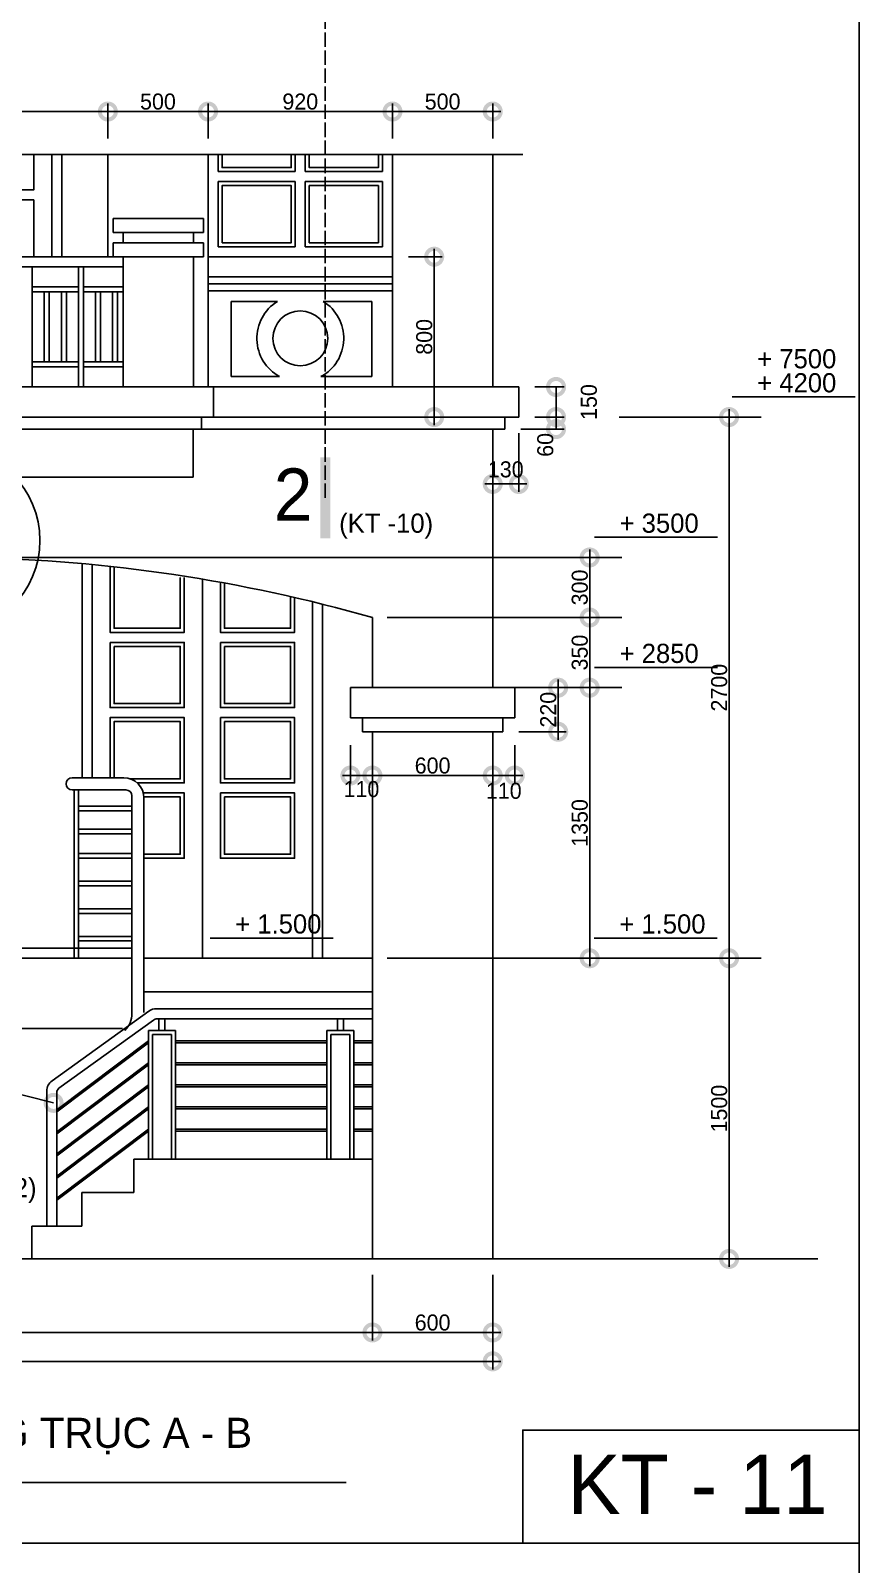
# Model space of a CAD drawing. Extents: x 24136 to 48743, y 31734 to 54932.
# Drawn here: x 36407 to 40541, y 43227 to 50879 of the extents above; entities that cross this region are included whole.
import ezdxf

# ---------------------------------------------------------------- set-up
doc = ezdxf.new("R2010")
doc.units = 0
doc.header["$LTSCALE"] = 600
doc.header["$MEASUREMENT"] = 0
doc.header["$PDMODE"] = 66
doc.linetypes.add('ACAD_ISO02W100', pattern=[15, 12, -3])
doc.layers.get('0').update_dxf_attribs({"linetype": 'CONTINUOUS'})
doc.layers.get('Defpoints').update_dxf_attribs({"linetype": 'CONTINUOUS'})
doc.layers.add('1', color=54, linetype='CONTINUOUS')
doc.styles.add('1', font='VHAVAN.ttf')
doc.styles.add('3', font='VHAVAN.ttf')
doc.styles.add('6', font='VHAVAN.ttf')
doc.dimstyles.new('1-50TB', dxfattribs={"dimscale": 0.8, "dimtxt": 100, "dimasz": 200, "dimexe": 50, "dimexo": 100, "dimgap": 10, "dimtad": 1, "dimdec": 0, "dimzin": 0, "dimdsep": 46, "dimtxsty": '1', "dimblk": 'DOTSMALL', "dimblk1": 'DOTSMALL', "dimblk2": 'DOTSMALL', "dimsah": 1, "dimcen": 1, "dimdle": 50, "dimclrd": 114, "dimclre": 114, "dimclrt": 113, "dimadec": 0, "dimazin": 0, "dimtfac": 0.004167, "dimtdec": 0, "dimtmove": 2, "dimatfit": 3, "dimldrblk": 'DOTSMALL', "dimfxl": 0, "dimtolj": 1, "dimtzin": 0, "dimarcsym": 0})

# ---------------------------------------------------------------- blocks, each defined once
blk = doc.blocks.new('_DotSmall')
at = {"layer": '1', "color": 0, "const_width": 0.5}
blk.add_lwpolyline([(-0.0625, 0, 1), (0.0625, 0, 1)], format="xyb", close=True, dxfattribs=at)
blk = doc.blocks.new('*D2')
at = {"color": 114, "linetype": 'ByBlock'}
for p, q in [((38902, 47601), (39078.5, 47601)), ((39038.5, 47341), (39038.5, 47641)), ((38842, 47381), (39078.5, 47381))]:
    blk.add_line(p, q, dxfattribs=at)
at = {"layer": 'Defpoints', "color": 0, "linetype": 'ByBlock'}
for p in [(38822, 47601), (39038.5, 47601), (38762, 47381)]:
    blk.add_point(p, dxfattribs=at)
at = {"color": 114, "linetype": 'ByBlock', "xscale": 160, "yscale": 160, "zscale": 160}
for p, rotation in [((39038.5, 47601), 90), ((39038.5, 47381), 270)]:
    blk.add_blockref('_DotSmall', p, dxfattribs=dict(at, rotation=rotation))
at = {"color": 113, "linetype": 'ByBlock', "insert": (38989.2, 47491), "char_height": 80, "attachment_point": 5, "rotation": 90, "style": '1'}
blk.add_mtext('\\A1;220', dxfattribs=at)
blk = doc.blocks.new('*D3')
at = {"color": 114, "linetype": 'ByBlock'}
for p, q in [((38712, 47313.4), (38712, 47122.6)), ((38822, 47313.4), (38822, 47122.6)), ((38672, 47162.6), (38862, 47162.6))]:
    blk.add_line(p, q, dxfattribs=at)
at = {"layer": 'Defpoints', "color": 0, "linetype": 'ByBlock'}
for p in [(38712, 47393.4), (38822, 47393.4), (38822, 47162.6)]:
    blk.add_point(p, dxfattribs=at)
at = {"color": 114, "linetype": 'ByBlock', "xscale": 160, "yscale": 160, "zscale": 160, "rotation": 180}
blk.add_blockref('_DotSmall', (38712, 47162.6), dxfattribs=at)
at = {"color": 114, "linetype": 'ByBlock', "xscale": 160, "yscale": 160, "zscale": 160}
blk.add_blockref('_DotSmall', (38822, 47162.6), dxfattribs=at)
at = {"color": 113, "linetype": 'ByBlock', "insert": (38767, 47085.9), "char_height": 80, "attachment_point": 5, "style": '1'}
blk.add_mtext('\\A1;110', dxfattribs=at)
blk = doc.blocks.new('*D4')
at = {"color": 114, "linetype": 'ByBlock'}
for p, q in [((38112, 47313.4), (38112, 47122.6)), ((38712, 47313.4), (38712, 47122.6)), ((38752, 47162.6), (38072, 47162.6))]:
    blk.add_line(p, q, dxfattribs=at)
at = {"layer": 'Defpoints', "color": 0, "linetype": 'ByBlock'}
for p in [(38112, 47393.4), (38712, 47393.4), (38112, 47162.6)]:
    blk.add_point(p, dxfattribs=at)
at = {"color": 114, "linetype": 'ByBlock', "xscale": 160, "yscale": 160, "zscale": 160, "rotation": 180}
blk.add_blockref('_DotSmall', (38112, 47162.6), dxfattribs=at)
at = {"color": 114, "linetype": 'ByBlock', "xscale": 160, "yscale": 160, "zscale": 160}
blk.add_blockref('_DotSmall', (38712, 47162.6), dxfattribs=at)
at = {"color": 113, "linetype": 'ByBlock', "insert": (38412, 47212), "char_height": 80, "attachment_point": 5, "style": '1'}
blk.add_mtext('\\A1;600', dxfattribs=at)
blk = doc.blocks.new('*D5')
at = {"color": 114, "linetype": 'ByBlock'}
for p, q in [((38002, 47313.4), (38002, 47122.6)), ((38112, 47313.4), (38112, 47122.6)), ((38152, 47162.6), (37962, 47162.6))]:
    blk.add_line(p, q, dxfattribs=at)
at = {"layer": 'Defpoints', "color": 0, "linetype": 'ByBlock'}
for p in [(38002, 47393.4), (38112, 47393.4), (38002, 47162.6)]:
    blk.add_point(p, dxfattribs=at)
at = {"color": 114, "linetype": 'ByBlock', "xscale": 160, "yscale": 160, "zscale": 160, "rotation": 180}
blk.add_blockref('_DotSmall', (38002, 47162.6), dxfattribs=at)
at = {"color": 114, "linetype": 'ByBlock', "xscale": 160, "yscale": 160, "zscale": 160}
blk.add_blockref('_DotSmall', (38112, 47162.6), dxfattribs=at)
at = {"color": 113, "linetype": 'ByBlock', "insert": (38057, 47094.6), "char_height": 80, "attachment_point": 5, "style": '1'}
blk.add_mtext('\\A1;110', dxfattribs=at)
blk = doc.blocks.new('*D6')
at = {"color": 114, "linetype": 'ByBlock'}
for p, q in [((39891, 44711), (39891, 46291)), ((38612.5, 46251), (39931, 46251)), ((39212.5, 44751), (39931, 44751))]:
    blk.add_line(p, q, dxfattribs=at)
at = {"layer": 'Defpoints', "color": 0, "linetype": 'ByBlock'}
for p in [(38532.5, 46251), (39891, 46251), (39132.5, 44751)]:
    blk.add_point(p, dxfattribs=at)
at = {"color": 114, "linetype": 'ByBlock', "xscale": 160, "yscale": 160, "zscale": 160}
for p, rotation in [((39891, 46251), 90), ((39891, 44751), 270)]:
    blk.add_blockref('_DotSmall', p, dxfattribs=dict(at, rotation=rotation))
at = {"color": 113, "linetype": 'ByBlock', "insert": (39841.7, 45501), "char_height": 80, "attachment_point": 5, "rotation": 90, "style": '1'}
blk.add_mtext('\\A1;1500', dxfattribs=at)
blk = doc.blocks.new('*D7')
at = {"color": 114, "linetype": 'ByBlock'}
for p, q in [((39891, 46211), (39891, 48991)), ((39342.5, 48951), (40051, 48951)), ((38672.5, 46251), (40051, 46251))]:
    blk.add_line(p, q, dxfattribs=at)
at = {"layer": 'Defpoints', "color": 0, "linetype": 'ByBlock'}
for p in [(39262.5, 48951), (39891, 48951), (38592.5, 46251)]:
    blk.add_point(p, dxfattribs=at)
at = {"color": 114, "linetype": 'ByBlock', "xscale": 160, "yscale": 160, "zscale": 160}
for p, rotation in [((39891, 48951), 90), ((39891, 46251), 270)]:
    blk.add_blockref('_DotSmall', p, dxfattribs=dict(at, rotation=rotation))
at = {"color": 113, "linetype": 'ByBlock', "insert": (39841.7, 47601), "char_height": 80, "attachment_point": 5, "rotation": 90, "style": '1'}
blk.add_mtext('\\A1;2700', dxfattribs=at)
blk = doc.blocks.new('*D9')
at = {"color": 114, "linetype": 'ByBlock'}
for p, q in [((33812, 44671), (33812, 44344)), ((38112, 44671), (38112, 44344)), ((33772, 44384), (38152, 44384))]:
    blk.add_line(p, q, dxfattribs=at)
at = {"layer": 'Defpoints', "color": 0, "linetype": 'ByBlock'}
for p in [(33812, 44751), (38112, 44751), (38112, 44384)]:
    blk.add_point(p, dxfattribs=at)
at = {"color": 114, "linetype": 'ByBlock', "xscale": 160, "yscale": 160, "zscale": 160, "rotation": 180}
blk.add_blockref('_DotSmall', (33812, 44384), dxfattribs=at)
at = {"color": 114, "linetype": 'ByBlock', "xscale": 160, "yscale": 160, "zscale": 160}
blk.add_blockref('_DotSmall', (38112, 44384), dxfattribs=at)
at = {"color": 113, "linetype": 'ByBlock', "insert": (35962, 44433.3), "char_height": 80, "attachment_point": 5, "style": '1'}
blk.add_mtext('\\A1;4300', dxfattribs=at)
blk = doc.blocks.new('*D10')
at = {"color": 114, "linetype": 'ByBlock'}
for p, q in [((38112, 44671), (38112, 44344)), ((38712, 44671), (38712, 44344)), ((38072, 44384), (38752, 44384))]:
    blk.add_line(p, q, dxfattribs=at)
at = {"layer": 'Defpoints', "color": 0, "linetype": 'ByBlock'}
for p in [(38112, 44751), (38712, 44751), (38712, 44384)]:
    blk.add_point(p, dxfattribs=at)
at = {"color": 114, "linetype": 'ByBlock', "xscale": 160, "yscale": 160, "zscale": 160, "rotation": 180}
blk.add_blockref('_DotSmall', (38112, 44384), dxfattribs=at)
at = {"color": 114, "linetype": 'ByBlock', "xscale": 160, "yscale": 160, "zscale": 160}
blk.add_blockref('_DotSmall', (38712, 44384), dxfattribs=at)
at = {"color": 113, "linetype": 'ByBlock', "insert": (38412, 44433.3), "char_height": 80, "attachment_point": 5, "style": '1'}
blk.add_mtext('\\A1;600', dxfattribs=at)
blk = doc.blocks.new('*D11')
at = {"color": 114, "linetype": 'ByBlock'}
for p, q in [((33212, 44671), (33212, 44200.1)), ((38712, 44671), (38712, 44200.1)), ((33172, 44240.1), (38752, 44240.1))]:
    blk.add_line(p, q, dxfattribs=at)
at = {"layer": 'Defpoints', "color": 0, "linetype": 'ByBlock'}
for p in [(33212, 44751), (38712, 44751), (38712, 44240.1)]:
    blk.add_point(p, dxfattribs=at)
at = {"color": 114, "linetype": 'ByBlock', "xscale": 160, "yscale": 160, "zscale": 160, "rotation": 180}
blk.add_blockref('_DotSmall', (33212, 44240.1), dxfattribs=at)
at = {"color": 114, "linetype": 'ByBlock', "xscale": 160, "yscale": 160, "zscale": 160}
blk.add_blockref('_DotSmall', (38712, 44240.1), dxfattribs=at)
at = {"color": 113, "linetype": 'ByBlock', "insert": (35962, 44289.5), "char_height": 80, "attachment_point": 5, "style": '1'}
blk.add_mtext('\\A1;5500', dxfattribs=at)
blk = doc.blocks.new('*D20')
at = {"color": 114, "linetype": 'ByBlock'}
for p, q in [((38785.2, 47601), (39355.7, 47601)), ((39195.7, 46211), (39195.7, 47641)), ((38185.2, 46251), (39355.7, 46251))]:
    blk.add_line(p, q, dxfattribs=at)
at = {"layer": 'Defpoints', "color": 0, "linetype": 'ByBlock'}
for p in [(38705.2, 47601), (39195.7, 47601), (38105.2, 46251)]:
    blk.add_point(p, dxfattribs=at)
at = {"color": 114, "linetype": 'ByBlock', "xscale": 160, "yscale": 160, "zscale": 160}
for p, rotation in [((39195.7, 47601), 90), ((39195.7, 46251), 270)]:
    blk.add_blockref('_DotSmall', p, dxfattribs=dict(at, rotation=rotation))
at = {"color": 113, "linetype": 'ByBlock', "insert": (39146.4, 46926), "char_height": 80, "attachment_point": 5, "rotation": 90, "style": '1'}
blk.add_mtext('\\A1;1350', dxfattribs=at)
blk = doc.blocks.new('*D21')
at = {"color": 114, "linetype": 'ByBlock'}
for p, q in [((39195.7, 47561), (39195.7, 47991)), ((38185.2, 47951), (39235.7, 47951)), ((38485.2, 47601), (39235.7, 47601))]:
    blk.add_line(p, q, dxfattribs=at)
at = {"layer": 'Defpoints', "color": 0, "linetype": 'ByBlock'}
for p in [(38105.2, 47951), (39195.7, 47951), (38405.2, 47601)]:
    blk.add_point(p, dxfattribs=at)
at = {"color": 114, "linetype": 'ByBlock', "xscale": 160, "yscale": 160, "zscale": 160}
for p, rotation in [((39195.7, 47951), 90), ((39195.7, 47601), 270)]:
    blk.add_blockref('_DotSmall', p, dxfattribs=dict(at, rotation=rotation))
at = {"color": 113, "linetype": 'ByBlock', "insert": (39146.4, 47776), "char_height": 80, "attachment_point": 5, "rotation": 90, "style": '1'}
blk.add_mtext('\\A1;350', dxfattribs=at)
blk = doc.blocks.new('*D22')
at = {"color": 114, "linetype": 'ByBlock'}
for p, q in [((39195.7, 47911), (39195.7, 48290.6)), ((36185.2, 48250.6), (39355.7, 48250.6)), ((38185.2, 47951), (39355.7, 47951))]:
    blk.add_line(p, q, dxfattribs=at)
at = {"layer": 'Defpoints', "color": 0, "linetype": 'ByBlock'}
for p in [(36105.2, 48250.6), (39195.7, 48250.6), (38105.2, 47951)]:
    blk.add_point(p, dxfattribs=at)
at = {"color": 114, "linetype": 'ByBlock', "xscale": 160, "yscale": 160, "zscale": 160}
for p, rotation in [((39195.7, 48250.6), 90), ((39195.7, 47951), 270)]:
    blk.add_blockref('_DotSmall', p, dxfattribs=dict(at, rotation=rotation))
at = {"color": 113, "linetype": 'ByBlock', "insert": (39146.4, 48100.8), "char_height": 80, "attachment_point": 5, "rotation": 90, "style": '1'}
blk.add_mtext('\\A1;300', dxfattribs=at)
blk = doc.blocks.new('cotsan')
at = {"layer": '1'}
blk.add_line((-63.5, 84.1), (447.4, 84.1), dxfattribs=at)
blk.add_lwpolyline([(0, 236, 0, 0, 0), (0, 54.7, 72.4, 0, 0), (0, 0, 0, 0, 0)], format="xyseb", dxfattribs=at)
blk = doc.blocks.new('*D35')
at = {"color": 114, "linetype": 'ByBlock'}
for p, q in [((35132, 50340.4), (35132, 50515.3)), ((36792, 50340.4), (36792, 50515.3)), ((35092, 50475.3), (36832, 50475.3))]:
    blk.add_line(p, q, dxfattribs=at)
at = {"layer": 'Defpoints', "color": 0, "linetype": 'ByBlock'}
for p in [(36792, 50475.3), (35132, 50260.4), (36792, 50260.4)]:
    blk.add_point(p, dxfattribs=at)
at = {"color": 114, "linetype": 'ByBlock', "xscale": 160, "yscale": 160, "zscale": 160, "rotation": 180}
blk.add_blockref('_DotSmall', (35132, 50475.3), dxfattribs=at)
at = {"color": 114, "linetype": 'ByBlock', "xscale": 160, "yscale": 160, "zscale": 160}
blk.add_blockref('_DotSmall', (36792, 50475.3), dxfattribs=at)
at = {"color": 113, "linetype": 'ByBlock', "insert": (35962, 50524.6), "char_height": 80, "attachment_point": 5, "style": '1'}
blk.add_mtext('\\A1;1660', dxfattribs=at)
blk = doc.blocks.new('*D36')
at = {"color": 114, "linetype": 'ByBlock'}
for p, q in [((36792, 50340.4), (36792, 50515.3)), ((37292, 50340.4), (37292, 50515.3)), ((36752, 50475.3), (37332, 50475.3))]:
    blk.add_line(p, q, dxfattribs=at)
at = {"layer": 'Defpoints', "color": 0, "linetype": 'ByBlock'}
for p in [(37292, 50475.3), (36792, 50260.4), (37292, 50260.4)]:
    blk.add_point(p, dxfattribs=at)
at = {"color": 114, "linetype": 'ByBlock', "xscale": 160, "yscale": 160, "zscale": 160, "rotation": 180}
blk.add_blockref('_DotSmall', (36792, 50475.3), dxfattribs=at)
at = {"color": 114, "linetype": 'ByBlock', "xscale": 160, "yscale": 160, "zscale": 160}
blk.add_blockref('_DotSmall', (37292, 50475.3), dxfattribs=at)
at = {"color": 113, "linetype": 'ByBlock', "insert": (37042, 50524.6), "char_height": 80, "attachment_point": 5, "style": '1'}
blk.add_mtext('\\A1;500', dxfattribs=at)
blk = doc.blocks.new('*D37')
at = {"color": 114, "linetype": 'ByBlock'}
for p, q in [((37292, 50340.4), (37292, 50515.3)), ((38212, 50340.4), (38212, 50515.3)), ((37252, 50475.3), (38252, 50475.3))]:
    blk.add_line(p, q, dxfattribs=at)
at = {"layer": 'Defpoints', "color": 0, "linetype": 'ByBlock'}
for p in [(38212, 50475.3), (37292, 50260.4), (38212, 50260.4)]:
    blk.add_point(p, dxfattribs=at)
at = {"color": 114, "linetype": 'ByBlock', "xscale": 160, "yscale": 160, "zscale": 160, "rotation": 180}
blk.add_blockref('_DotSmall', (37292, 50475.3), dxfattribs=at)
at = {"color": 114, "linetype": 'ByBlock', "xscale": 160, "yscale": 160, "zscale": 160}
blk.add_blockref('_DotSmall', (38212, 50475.3), dxfattribs=at)
at = {"color": 113, "linetype": 'ByBlock', "insert": (37752, 50524.6), "char_height": 80, "attachment_point": 5, "style": '1'}
blk.add_mtext('\\A1;920', dxfattribs=at)
blk = doc.blocks.new('*D38')
at = {"color": 114, "linetype": 'ByBlock'}
for p, q in [((38212, 50340.4), (38212, 50515.3)), ((38712, 50340.4), (38712, 50515.3)), ((38172, 50475.3), (38752, 50475.3))]:
    blk.add_line(p, q, dxfattribs=at)
at = {"layer": 'Defpoints', "color": 0, "linetype": 'ByBlock'}
for p in [(38712, 50475.3), (38212, 50260.4), (38712, 50260.4)]:
    blk.add_point(p, dxfattribs=at)
at = {"color": 114, "linetype": 'ByBlock', "xscale": 160, "yscale": 160, "zscale": 160, "rotation": 180}
blk.add_blockref('_DotSmall', (38212, 50475.3), dxfattribs=at)
at = {"color": 114, "linetype": 'ByBlock', "xscale": 160, "yscale": 160, "zscale": 160}
blk.add_blockref('_DotSmall', (38712, 50475.3), dxfattribs=at)
at = {"color": 113, "linetype": 'ByBlock', "insert": (38462, 50524.6), "char_height": 80, "attachment_point": 5, "style": '1'}
blk.add_mtext('\\A1;500', dxfattribs=at)
blk = doc.blocks.new('*D39')
at = {"color": 114, "linetype": 'ByBlock'}
for p, q in [((38922, 49101), (39067.9, 49101)), ((39027.9, 48911), (39027.9, 49101)), ((38922, 48951), (39067.9, 48951))]:
    blk.add_line(p, q, dxfattribs=at)
at = {"layer": 'Defpoints', "color": 0, "linetype": 'ByBlock'}
for p in [(38842, 49101), (39027.9, 49101), (38842, 48951)]:
    blk.add_point(p, dxfattribs=at)
at = {"color": 114, "linetype": 'ByBlock', "xscale": 160, "yscale": 160, "zscale": 160}
for p, rotation in [((39027.9, 49101), 90), ((39027.9, 48951), 270)]:
    blk.add_blockref('_DotSmall', p, dxfattribs=dict(at, rotation=rotation))
at = {"color": 113, "linetype": 'ByBlock', "insert": (39191.9, 49026), "char_height": 80, "attachment_point": 5, "rotation": 90, "style": '1'}
blk.add_mtext('\\A1;150', dxfattribs=at)
blk = doc.blocks.new('*D40')
at = {"color": 114, "linetype": 'ByBlock'}
for p, q in [((39027.9, 48991), (39027.9, 48891)), ((38922, 48951), (39067.9, 48951)), ((38852, 48891), (39067.9, 48891))]:
    blk.add_line(p, q, dxfattribs=at)
at = {"layer": 'Defpoints', "color": 0, "linetype": 'ByBlock'}
for p in [(38842, 48951), (38772, 48891), (39027.9, 48891)]:
    blk.add_point(p, dxfattribs=at)
at = {"color": 114, "linetype": 'ByBlock', "xscale": 160, "yscale": 160, "zscale": 160}
for p, rotation in [((39027.9, 48951), 90), ((39027.9, 48891), 270)]:
    blk.add_blockref('_DotSmall', p, dxfattribs=dict(at, rotation=rotation))
at = {"color": 113, "linetype": 'ByBlock', "insert": (38974.6, 48812.1), "char_height": 80, "attachment_point": 5, "rotation": 90, "style": '1'}
blk.add_mtext('\\A1;60', dxfattribs=at)
blk = doc.blocks.new('*D41')
at = {"color": 114, "linetype": 'ByBlock'}
for p, q in [((38292, 49751), (38460, 49751)), ((38420, 48911), (38420, 49791)), ((38292, 48951), (38460, 48951))]:
    blk.add_line(p, q, dxfattribs=at)
at = {"layer": 'Defpoints', "color": 0, "linetype": 'ByBlock'}
for p in [(38212, 49751), (38420, 49751), (38212, 48951)]:
    blk.add_point(p, dxfattribs=at)
at = {"color": 114, "linetype": 'ByBlock', "xscale": 160, "yscale": 160, "zscale": 160}
for p, rotation in [((38420, 49751), 90), ((38420, 48951), 270)]:
    blk.add_blockref('_DotSmall', p, dxfattribs=dict(at, rotation=rotation))
at = {"color": 113, "linetype": 'ByBlock', "insert": (38370.6, 49351), "char_height": 80, "attachment_point": 5, "rotation": 90, "style": '1'}
blk.add_mtext('\\A1;800', dxfattribs=at)
blk = doc.blocks.new('*D134')
at = {"color": 114, "linetype": 'ByBlock'}
for p, q in [((38842, 48871), (38842, 48577.2)), ((38712, 48811), (38712, 48577.2)), ((38882, 48617.2), (38672, 48617.2))]:
    blk.add_line(p, q, dxfattribs=at)
at = {"layer": 'Defpoints', "color": 0, "linetype": 'ByBlock'}
for p in [(38842, 48951), (38712, 48891), (38712, 48617.2)]:
    blk.add_point(p, dxfattribs=at)
at = {"color": 114, "linetype": 'ByBlock', "xscale": 160, "yscale": 160, "zscale": 160, "rotation": 180}
blk.add_blockref('_DotSmall', (38712, 48617.2), dxfattribs=at)
at = {"color": 114, "linetype": 'ByBlock', "xscale": 160, "yscale": 160, "zscale": 160}
blk.add_blockref('_DotSmall', (38842, 48617.2), dxfattribs=at)
at = {"color": 113, "linetype": 'ByBlock', "insert": (38777, 48689.6), "char_height": 80, "attachment_point": 5, "style": '1'}
blk.add_mtext('\\A1;130', dxfattribs=at)

msp = doc.modelspace()

# ---------------------------------------------------------------- linework, layer by layer
at = {"color": 8, "linetype": 'ACAD_ISO02W100', "ltscale": 0.01}
msp.add_line((37876.4, 48548.1), (37876.4, 52104.8), dxfattribs=at)
at = {"color": 2}
msp.add_line((34424, 43635.1), (37980.6, 43635.1), dxfattribs=at)
for points in [[(32338.5, 54932.5), (32338.5, 43333.4), (40540.7, 43333.4), (40540.7, 54932.5)], [(40540.7, 43333.4), (38861.6, 43333.4), (38861.6, 43897.3), (40540.7, 43897.3)], [(32338.5, 43333.4), (32338.5, 31734.3), (40540.7, 31734.3), (40540.7, 43333.4)]]:
    msp.add_lwpolyline(points, close=True)
at = {"const_width": 50}
msp.add_lwpolyline([(37876.4, 48346.5), (37876.4, 48749.8)], dxfattribs=at)
at = {"color": 40}
msp.add_arc((35962, 40396.9), 7854.2, 74.11306, 88.90569, dxfattribs=at)
at = {"layer": '1'}
for p, q in [((38862.9, 50260.4), (33051.2, 50260.4)), ((35055.1, 49701), (36869, 49701)), ((37292, 49651), (38212, 49651)), ((37292, 49616), (38212, 49616)), ((37292, 49581), (38212, 49581)), ((37406.4, 49153), (37406.4, 49527.9)), ((37406.4, 49527.9), (37637.7, 49527.9)), ((37866.3, 49527.9), (38109.6, 49527.9)), ((38109.6, 49527.9), (38109.6, 49153)), ((37648.9, 49153), (37406.4, 49153)), ((38109.6, 49153), (37855.2, 49153)), ((33082, 48951), (38842, 48951)), ((33152, 48891), (38772, 48891)), ((38822, 47601), (38002, 47601)), ((38822, 47451), (38002, 47451)), ((38762, 47381), (38062, 47381)), ((38872.4, 46251), (39698.1, 46251)), ((38112, 45999.2), (37034.6, 45999.2)), ((38112, 45949.2), (37038.5, 45949.2)), ((37046.6, 45891.1), (37046.6, 45949.2)), ((37076.6, 45891.1), (37076.6, 45949.2)), ((37936.8, 45891.1), (37936.8, 45949.2)), ((37966.8, 45891.1), (37966.8, 45949.2))]:
    msp.add_line(p, q, dxfattribs=at)
at = {"layer": '1', "color": 9}
for p, q in [((36512, 49751), (36512, 50260.4)), ((36562, 49751), (36562, 50260.4)), ((36792, 50260.4), (36792, 49751)), ((37292, 50260.4), (37292, 49101)), ((37342, 50260.4), (37342, 50176)), ((37727, 50260.4), (37727, 50176)), ((37777, 50260.4), (37777, 50176)), ((38162, 50260.4), (38162, 50176)), ((38212, 50260.4), (38212, 49101)), ((37342, 50176), (37727, 50176)), ((37342, 50126), (37727, 50126)), ((37342, 50126), (37342, 49801)), ((37727, 50126), (37727, 49801)), ((37777, 50176), (38162, 50176)), ((37777, 50126), (38162, 50126)), ((37777, 50126), (37777, 49801)), ((38162, 50126), (38162, 49801)), ((36819, 49871), (36819, 49941)), ((36819, 49941), (37269, 49941)), ((37269, 49871), (37269, 49941)), ((36819, 49871), (37269, 49871)), ((36819, 49751), (36819, 49821)), ((36819, 49821), (37269, 49821)), ((36869, 49821), (36869, 49871)), ((37219, 49821), (37219, 49871)), ((37269, 49751), (37269, 49821)), ((35055.1, 49751), (36819, 49751)), ((36819, 49751), (37269, 49751)), ((36869, 49101), (36869, 49751)), ((37219, 49101), (37219, 49751)), ((37292, 49751), (38212, 49751)), ((37727, 49801), (37342, 49801)), ((38162, 49801), (37777, 49801)), ((33082, 49101), (38842, 49101)), ((37318.4, 49101), (37318.4, 48951)), ((37258.4, 48951), (37258.4, 48891)), ((37218.4, 48891), (37218.4, 48651)), ((34705.6, 48651), (37218.4, 48651)), ((37263.5, 46251), (37263.5, 48142.5))]:
    msp.add_line(p, q, dxfattribs=at)
at = {"layer": '1', "color": 40}
for p, q in [((38712, 50260.4), (38712, 49101)), ((38842, 49101), (38842, 48951)), ((38772, 48951), (38772, 48891)), ((38712, 48891), (38712, 47601)), ((38112, 47951), (38112, 47601)), ((38002, 47601), (38002, 47451)), ((38822, 47601), (38822, 47451)), ((38062, 47451), (38062, 47381)), ((38762, 47451), (38762, 47381)), ((38112, 47381), (38112, 44751)), ((38712, 47381), (38712, 44751)), ((32424.2, 44751), (40334.5, 44751))]:
    msp.add_line(p, q, dxfattribs=at)
at = {"layer": '1', "color": 74}
for p, q in [((36415.1, 49101), (36415.1, 49701)), ((36645.1, 49101), (36645.1, 49701)), ((36670.1, 49101), (36670.1, 49701)), ((36415.1, 49601), (36645.1, 49601)), ((36670.1, 49601), (36869, 49601)), ((36415.1, 49576), (36645.1, 49576)), ((36475.1, 49226), (36475.1, 49576)), ((36500.1, 49226), (36500.1, 49576)), ((36560.1, 49226), (36560.1, 49576)), ((36585.1, 49226), (36585.1, 49576)), ((36670.1, 49576), (36869, 49576)), ((36730.1, 49226), (36730.1, 49576)), ((36755.1, 49226), (36755.1, 49576)), ((36815.1, 49226), (36815.1, 49576)), ((36840.1, 49226), (36840.1, 49576)), ((36415.1, 49226), (36645.1, 49226)), ((36415.1, 49201), (36645.1, 49201)), ((36670.1, 49226), (36869, 49226)), ((36670.1, 49201), (36869, 49201)), ((36623.4, 46251), (36623.4, 47091)), ((36646.4, 46251), (36646.4, 47091)), ((36646.4, 47009.2), (36912, 47009.2)), ((36646.4, 46986.2), (36912, 46986.2)), ((36646.4, 46895), (36912, 46895)), ((36646.4, 46872), (36912, 46872)), ((36646.4, 46773.6), (36912, 46773.6)), ((36646.4, 46750.6), (36912, 46750.6)), ((36646.4, 46635.8), (36912, 46635.8)), ((36646.4, 46612.8), (36912, 46612.8)), ((36646.4, 46498), (36912, 46498)), ((36646.4, 46475), (36912, 46475)), ((36912, 46301), (33812, 46301)), ((36646.4, 46360.3), (36912, 46360.3)), ((36646.4, 46337.3), (36912, 46337.3)), ((36994.1, 45839), (36537, 45494.6)), ((37884.3, 45839), (37129.1, 45839)), ((38112, 45839), (38019.3, 45839)), ((36994.1, 45829), (36537, 45484.6)), ((37884.3, 45829), (37129.1, 45829)), ((38112, 45829), (38019.3, 45829)), ((36994.1, 45729), (36537, 45384.6)), ((36994.1, 45719), (36537, 45374.6)), ((37884.3, 45729), (37129.1, 45729)), ((37884.3, 45719), (37129.1, 45719)), ((38112, 45729), (38019.3, 45729)), ((38112, 45719), (38019.3, 45719)), ((36994.1, 45619), (36537, 45274.6)), ((36994.1, 45609), (36537, 45264.6)), ((37884.3, 45619), (37129.1, 45619)), ((37884.3, 45609), (37129.1, 45609)), ((38112, 45619), (38019.3, 45619)), ((38112, 45609), (38019.3, 45609)), ((36994.1, 45509), (36537, 45164.6)), ((36994.1, 45499), (36537, 45154.6)), ((37884.3, 45509), (37129.1, 45509)), ((37884.3, 45499), (37129.1, 45499)), ((38112, 45509), (38019.3, 45509)), ((38112, 45499), (38019.3, 45499)), ((36994.1, 45399), (36537, 45054.6)), ((36994.1, 45389), (36537, 45044.6)), ((37884.3, 45399), (37129.1, 45399)), ((37884.3, 45389), (37129.1, 45389)), ((38112, 45399), (38019.3, 45399)), ((38112, 45389), (38019.3, 45389))]:
    msp.add_line(p, q, dxfattribs=at)
at = {"layer": '1', "color": 8}
for p, q in [((36663.5, 47151), (36663.5, 48219.7)), ((36713.5, 47151), (36713.5, 48215)), ((37813.5, 46251), (37813.5, 48029.7)), ((37863.5, 46251), (37863.5, 48017.4)), ((36872, 47151), (36613.9, 47151)), ((36882, 47091), (36613.9, 47091)), ((36912, 47061), (36912, 45975)), ((36972, 47051), (36972, 45980.4)), ((36912, 46251), (33812, 46251)), ((36972, 46251), (38112, 46251)), ((36972, 46084), (38112, 46084)), ((36513.9, 45638.9), (36995.9, 45987.6)), ((36548.3, 45602.4), (37019.8, 45942.6)), ((36865.2, 45901), (33812, 45901)), ((36994.1, 45249), (36994.1, 45891.1)), ((37129.1, 45891.1), (36994.1, 45891.1)), ((37014.1, 45249), (37014.1, 45871.1)), ((37109.1, 45871.1), (37014.1, 45871.1)), ((37109.1, 45249), (37109.1, 45871.1)), ((37129.1, 45249), (37129.1, 45891.1)), ((37884.3, 45249), (37884.3, 45891.1)), ((38019.3, 45891.1), (37884.3, 45891.1)), ((37904.3, 45249), (37904.3, 45871.1)), ((37999.3, 45871.1), (37904.3, 45871.1)), ((37999.3, 45249), (37999.3, 45871.1)), ((38019.3, 45249), (38019.3, 45891.1)), ((36487, 44915), (36487, 45588.9)), ((36537, 44915), (36537, 45579)), ((36922.3, 45249), (38112, 45249)), ((36922.3, 45249), (36922.3, 45082)), ((36662, 45082), (36662, 44915)), ((36662, 45082), (36922.3, 45082)), ((36412, 44915), (36662, 44915)), ((36412, 44915), (36412, 44751))]:
    msp.add_line(p, q, dxfattribs=at)
at = {"layer": '1', "color": 9}
for points in [[(36422, 50260.4), (36422, 50084.4), (36052, 50084.4), (36052, 50260.4)], [(36052, 49751), (36052, 50034.4), (36422, 50034.4), (36422, 49751)]]:
    msp.add_lwpolyline(points, dxfattribs=at)
at = {"layer": '1', "color": 76}
for points in [[(37362, 50260.4), (37362, 50196), (37707, 50196), (37707, 50260.4)], [(37797, 50260.4), (37797, 50196), (38142, 50196), (38142, 50260.4)], [(37153.5, 48151), (37153.5, 47897), (36823.5, 47897), (36823.5, 48203.7)], [(37703.5, 48055.5), (37703.5, 47897), (37373.5, 47897), (37373.5, 48123.2)], [(36903.8, 47145.9), (37153.5, 47145.9), (37153.5, 47431.4), (36823.5, 47431.4), (36823.5, 47151)], [(36912, 47145.9), (36903.8, 47145.9)], [(36971.9, 47055.9), (37153.5, 47055.9), (37153.5, 46770.3), (36972, 46770.3)]]:
    msp.add_lwpolyline(points, dxfattribs=at)
for points in [[(37362, 49821), (37707, 49821), (37707, 50106), (37362, 50106)], [(37797, 49821), (38142, 49821), (38142, 50106), (37797, 50106)], [(36823.5, 47807), (37153.5, 47807), (37153.5, 47521.4), (36823.5, 47521.4)], [(37373.5, 47807), (37703.5, 47807), (37703.5, 47521.4), (37373.5, 47521.4)], [(37373.5, 47431.4), (37703.5, 47431.4), (37703.5, 47145.9), (37373.5, 47145.9)], [(37373.5, 47055.9), (37703.5, 47055.9), (37703.5, 46770.3), (37373.5, 46770.3)]]:
    msp.add_lwpolyline(points, close=True, dxfattribs=at)
at = {"layer": '1', "color": 8}
for points in [[(37173.5, 48151), (37173.5, 47877), (36803.5, 47877), (36803.5, 48205.8)], [(37723.5, 48051), (37723.5, 47877), (37353.5, 47877), (37353.5, 48126.8)], [(36938.4, 47125.9), (37173.5, 47125.9), (37173.5, 47451.4), (36803.5, 47451.4), (36803.5, 47151)], [(36968.9, 47075.9), (37173.5, 47075.9), (37173.5, 46750.3), (36972, 46750.3)]]:
    msp.add_lwpolyline(points, dxfattribs=at)
for points in [[(36803.5, 47827), (37173.5, 47827), (37173.5, 47501.4), (36803.5, 47501.4)], [(37353.5, 47827), (37723.5, 47827), (37723.5, 47501.4), (37353.5, 47501.4)], [(37353.5, 47451.4), (37723.5, 47451.4), (37723.5, 47125.9), (37353.5, 47125.9)], [(37353.5, 47075.9), (37723.5, 47075.9), (37723.5, 46750.3), (37353.5, 46750.3)]]:
    msp.add_lwpolyline(points, close=True, dxfattribs=at)
at = {"layer": '1'}
msp.add_circle((37752, 49343.7), 136.8, dxfattribs=at)
at = {"layer": '1', "color": 6}
msp.add_circle((35990.6, 48335.8), 462.5, dxfattribs=at)
at = {"layer": '1'}
for centre, radius, start, end in [((37752, 49343.7), 216.8, 121.81022, 241.58405), ((37752, 49343.7), 216.8, 298.41595, 58.18978), ((37034.6, 45929.2), 70, 90, 123.50456), ((37038.5, 45919.2), 30, 90, 128.70871)]:
    msp.add_arc(centre, radius, start, end, dxfattribs=at)
at = {"layer": '1', "color": 8}
for centre, radius, start, end in [((36613.9, 47121), 30, 90, 270), ((36872, 47051), 100, 0, 90), ((36882, 47061), 30, 0, 90), ((36798.7, 45974.1), 113.3, 313.12661, 0.45784), ((36547, 45588.9), 60, 123.50456, 180), ((36567, 45579), 30, 128.70871, 180)]:
    msp.add_arc(centre, radius, start, end, dxfattribs=at)

# ---------------------------------------------------------------- block references
at = {"layer": '1', "xscale": 1.2, "yscale": 1.2, "zscale": 1.2}
for p in [(39982.5, 48951), (39296.2, 48250.6), (39296.2, 47601), (37378.6, 46251), (39294.6, 46251)]:
    msp.add_blockref('cotsan', p, dxfattribs=at)

# ---------------------------------------------------------------- texts
at = {"style": '6'}
msp.add_text('2', height=260, dxfattribs=at).set_placement((37619.3, 48434.7))
at = {"layer": '1', "color": 30, "style": '3'}
for s, height, p in [('+ 7500', 95.63, (40031.3, 49194.2)), ('+ 4200', 95.63, (40031.3, 49074.3)), ('(kt -10)', 95.63, (37945.9, 48373.8)), ('+ 3500', 95.63, (39344.9, 48373.8)), ('+ 2850', 95.63, (39344.9, 47724.3)), ('+ 1.500', 95.63, (37427.4, 46374.3)), ('+ 1.500', 95.63, (39343.4, 46374.3)), ('(kt -12)', 95.63, (35967.6, 45058.8)), ('kt - 11', 295.53, (39085.8, 43478.9))]:
    msp.add_text(s, height=height, dxfattribs=at).set_placement(p)
at = {"layer": '1', "color": 2, "insert": (34409.6, 43958.5), "char_height": 150, "width": 4524, "attachment_point": 1, "style": '3'}
msp.add_mtext('{\\f.VnBlackH|b0|i0|c0|p34;chi tiÕt mÆt ®øng trôc a - b}', dxfattribs=at)

# ---------------------------------------------------------------- dimensions: what is measured, and where the dimension line sits
dim = msp.add_linear_dim(base=(38712, 48617.2), p1=(38842, 48951), p2=(38712, 48891), dimstyle='1-50TB')
dim.commit()
dim.dimension.update_dxf_attribs({"geometry": '*D134', "text_midpoint": (38777, 48689.6), "dimtype": 160})
at = {"layer": '1'}
for base, p1, p2, picture, middle in [((36792, 50475.3), (35132, 50260.4), (36792, 50260.4), '*D35', (35962, 50524.6)), ((37292, 50475.3), (36792, 50260.4), (37292, 50260.4), '*D36', (37042, 50524.6)), ((38212, 50475.3), (37292, 50260.4), (38212, 50260.4), '*D37', (37752, 50524.6)), ((38712, 50475.3), (38212, 50260.4), (38712, 50260.4), '*D38', (38462, 50524.6)), ((38112, 47162.6), (38712, 47393.4), (38112, 47393.4), '*D4', (38412, 47212)), ((38712, 44240.1), (33212, 44751), (38712, 44751), '*D11', (35962, 44289.5)), ((38112, 44384), (33812, 44751), (38112, 44751), '*D9', (35962, 44433.3)), ((38712, 44384), (38112, 44751), (38712, 44751), '*D10', (38412, 44433.3))]:
    dim = msp.add_linear_dim(base=base, p1=p1, p2=p2, dimstyle='1-50TB', dxfattribs=at)
    dim.commit()
    dim.dimension.update_dxf_attribs({"geometry": picture, "text_midpoint": middle})
for base, p1, p2, picture, middle in [((38420, 49751), (38212, 48951), (38212, 49751), '*D41', (38370.6, 49351)), ((39027.9, 49101), (38842, 48951), (38842, 49101), '*D39', (39191.9, 49026)), ((39195.7, 47951), (38405.2, 47601), (38105.2, 47951), '*D21', (39146.4, 47776)), ((39038.5, 47601), (38762, 47381), (38822, 47601), '*D2', (38989.2, 47491)), ((39891, 46251), (39132.5, 44751), (38532.5, 46251), '*D6', (39841.7, 45501))]:
    dim = msp.add_linear_dim(base=base, p1=p1, p2=p2, angle=90, dimstyle='1-50TB', dxfattribs=at)
    dim.commit()
    dim.dimension.update_dxf_attribs({"geometry": picture, "text_midpoint": middle})
for base, p1, p2, picture, middle in [((39891, 48951), (38592.5, 46251), (39262.5, 48951), '*D7', (39841.7, 47601)), ((39195.7, 48250.6), (38105.2, 47951), (36105.2, 48250.6), '*D22', (39146.4, 48100.8)), ((39195.7, 47601), (38105.2, 46251), (38705.2, 47601), '*D20', (39146.4, 46926))]:
    dim = msp.add_linear_dim(base=base, p1=p1, p2=p2, angle=90, dimstyle='1-50TB', override={"dimexe": 200}, dxfattribs=at)
    dim.commit()
    dim.dimension.update_dxf_attribs({"geometry": picture, "text_midpoint": middle})
dim = msp.add_linear_dim(base=(39027.9, 48891), p1=(38842, 48951), p2=(38772, 48891), angle=90, dimstyle='1-50TB', dxfattribs=at)
dim.commit()
dim.dimension.update_dxf_attribs({"geometry": '*D40', "text_midpoint": (38974.6, 48812.1), "dimtype": 160})
for base, p1, p2, picture, middle in [((38002, 47162.6), (38112, 47393.4), (38002, 47393.4), '*D5', (38057, 47094.6)), ((38822, 47162.6), (38712, 47393.4), (38822, 47393.4), '*D3', (38767, 47085.9))]:
    dim = msp.add_linear_dim(base=base, p1=p1, p2=p2, dimstyle='1-50TB', dxfattribs=at)
    dim.commit()
    dim.dimension.update_dxf_attribs({"geometry": picture, "text_midpoint": middle, "dimtype": 160})

# ---------------------------------------------------------------- leaders
at = {"layer": '1', "color": 114, "annotation_type": 0, "has_hookline": 1, "hookline_direction": 1, "text_width": 1366}
msp.add_leader([(36521.1, 45529.6), (36076.2, 45642.2)], dimstyle='1-50TB', override={"dimgap": 10, "dimtad": 0}, dxfattribs=at)

doc.saveas('drawing.dxf')
